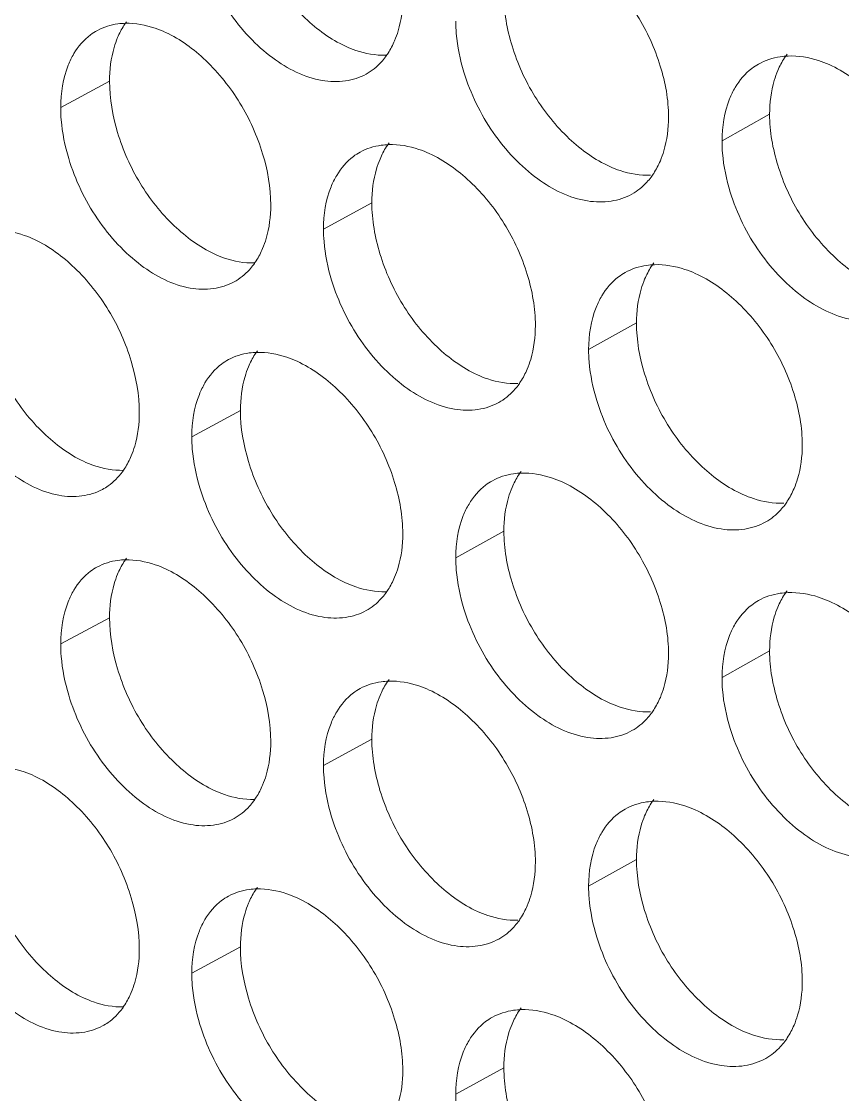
# Model space of a CAD drawing. Header units: millimetres. Extents: x 1177 to 4147, y 93 to 2194.
# Drawn here: x 2595.5 to 2607.55, y 729.55 to 745.3 of the extents above; entities that cross this region are included whole.
import ezdxf

# ---------------------------------------------------------------- set-up
doc = ezdxf.new("R2010")
doc.units = ezdxf.units.MM
doc.header["$LTSCALE"] = 0.1
doc.layers.get('0').update_dxf_attribs({"lineweight": 13})
doc.layers.add('标注', color=251, linetype='Continuous', lineweight=9)

# ---------------------------------------------------------------- blocks, each defined once
blk = doc.blocks.new('02')
for points, knots in [([(4627.348, 522.744), (4597.363, 531.299), (4553.55, 545.69), (4497.641, 568.487), (4458.71, 586.649), (4422.281, 606.068), (4388.51, 626.659), (4357.551, 648.334), (4338.416, 663.815), (4329.392, 671.722)], [0, 0, 0, 0, 0.278685, 0.411475, 0.539478, 0.662459, 0.780251, 0.892768, 1, 1, 1, 1]), ([(4626.906, 521.428), (4597.052, 529.945), (4553.424, 544.261), (4497.732, 566.923), (4458.929, 584.973), (4422.597, 604.269), (4388.892, 624.729), (4357.964, 646.263), (4338.829, 661.641), (4329.798, 669.496)], [0, 0, 0, 0, 0.278468, 0.411196, 0.539177, 0.662176, 0.780023, 0.892638, 1, 1, 1, 1]), ([(4628.518, 518.372), (4598.337, 526.935), (4554.235, 541.353), (4497.955, 564.22), (4458.766, 582.448), (4422.099, 601.945), (4388.114, 622.628), (4356.965, 644.402), (4337.717, 659.96), (4328.641, 667.907)], [0, 0, 0, 0, 0.278732, 0.411552, 0.539576, 0.662563, 0.780343, 0.892822, 1, 1, 1, 1]), ([(4328.202, 667.332), (4337.3, 659.316), (4356.601, 643.626), (4387.852, 621.677), (4421.956, 600.844), (4458.755, 581.215), (4498.091, 562.874), (4554.59, 539.876), (4598.873, 525.389), (4629.18, 516.79)], [0, 0, 0, 0, 0.107262, 0.219794, 0.337581, 0.460553, 0.588547, 0.721328, 1, 1, 1, 1])]:
    blk.add_open_spline(points, degree=3, knots=knots)
at = {"layer": '标注'}
for p, q in [((4478.835, 654.724), (4477.811, 654.176)), ((4478.835, 654.724), (4477.811, 654.176)), ((4492.675, 654.032), (4491.677, 653.472)), ((4484.335, 652.178), (4483.321, 651.625)), ((4484.335, 652.178), (4483.321, 651.625)), ((4489.883, 649.657), (4488.88, 649.1)), ((4489.883, 649.657), (4488.88, 649.1)), ((4481.579, 647.822), (4480.56, 647.272)), ((4487.103, 645.289), (4486.094, 644.734)), ((4478.835, 643.474), (4477.811, 642.926)), ((4492.675, 642.782), (4491.677, 642.222)), ((4484.335, 640.928), (4483.321, 640.375)), ((4489.883, 638.407), (4488.88, 637.85)), ((4481.579, 636.572), (4480.56, 636.022)), ((4487.103, 634.039), (4486.094, 633.484))]:
    blk.add_line(p, q, dxfattribs=at)
for points, knots in [([(4481.579, 659.072), (4481.579, 658.71), (4481.713, 657.96), (4482.178, 656.918), (4482.877, 656.04), (4483.471, 655.601), (4483.783, 655.458)], [0, 0, 0, 0, 0.245602, 0.508914, 0.767364, 1, 1, 1, 1]), ([(4490.556, 653.973), (4490.556, 654.334), (4490.42, 655.085), (4489.946, 656.124), (4489.237, 656.998), (4488.636, 657.433), (4488.322, 657.574)], [0, 0, 0, 0, 0.244947, 0.507787, 0.766448, 1, 1, 1, 1]), ([(4480.73, 657.45), (4480.865, 657.003), (4481.171, 656.361), (4481.748, 655.646), (4482.361, 655.089), (4483.069, 654.727), (4483.772, 654.704), (4484.081, 654.801), (4484.214, 654.874)], [0, 0, 0, 0, 0.290009, 0.433078, 0.568897, 0.804139, 0.905475, 1, 1, 1, 1]), ([(4484.813, 655.574), (4484.841, 655.641), (4484.945, 655.936), (4484.984, 656.251), (4484.984, 656.49)], [0, 0, 0, 0, 0.234415, 1, 1, 1, 1]), ([(4487.103, 656.539), (4487.103, 656.177), (4487.238, 655.427), (4487.708, 654.387), (4488.413, 653.512), (4489.012, 653.077), (4489.326, 652.935)], [0, 0, 0, 0, 0.245252, 0.508241, 0.76674, 1, 1, 1, 1]), ([(4479.168, 655.94), (4479.115, 655.939), (4478.913, 655.924), (4478.713, 655.863), (4478.581, 655.791)], [0, 0, 0, 0, 0.258529, 1, 1, 1, 1]), ([(4479.168, 655.94), (4479.115, 655.939), (4478.913, 655.924), (4478.713, 655.863), (4478.581, 655.791)], [0, 0, 0, 0, 0.258529, 1, 1, 1, 1]), ([(4479.188, 655.971), (4479.17, 655.946), (4479.099, 655.841), (4479.041, 655.727), (4479.004, 655.639)], [0, 0, 0, 0, 0.243071, 1, 1, 1, 1]), ([(4479.188, 655.971), (4479.17, 655.946), (4479.099, 655.841), (4479.041, 655.727), (4479.004, 655.639)], [0, 0, 0, 0, 0.243071, 1, 1, 1, 1]), ([(4480.009, 655.75), (4479.939, 655.783), (4479.671, 655.891), (4479.379, 655.945), (4479.168, 655.94)], [0, 0, 0, 0, 0.267982, 1, 1, 1, 1]), ([(4480.009, 655.75), (4479.939, 655.783), (4479.671, 655.891), (4479.379, 655.945), (4479.168, 655.94)], [0, 0, 0, 0, 0.267982, 1, 1, 1, 1]), ([(4486.094, 655.984), (4486.094, 655.898), (4486.111, 655.535), (4486.185, 655.176), (4486.266, 654.913)], [0, 0, 0, 0, 0.238905, 1, 1, 1, 1]), ([(4478.581, 655.791), (4478.53, 655.765), (4478.333, 655.639), (4478.176, 655.455), (4478.087, 655.303)], [0, 0, 0, 0, 0.243762, 1, 1, 1, 1]), ([(4478.581, 655.791), (4478.53, 655.765), (4478.333, 655.639), (4478.176, 655.455), (4478.087, 655.303)], [0, 0, 0, 0, 0.243762, 1, 1, 1, 1]), ([(4482.215, 652.133), (4482.215, 652.495), (4482.081, 653.245), (4481.613, 654.287), (4480.914, 655.166), (4480.32, 655.606), (4480.009, 655.75)], [0, 0, 0, 0, 0.245474, 0.508798, 0.767386, 1, 1, 1, 1]), ([(4482.215, 652.133), (4482.215, 652.495), (4482.081, 653.245), (4481.613, 654.287), (4480.914, 655.166), (4480.32, 655.606), (4480.009, 655.75)], [0, 0, 0, 0, 0.245474, 0.508798, 0.767386, 1, 1, 1, 1]), ([(4479.004, 655.639), (4478.976, 655.572), (4478.873, 655.277), (4478.835, 654.962), (4478.835, 654.724)], [0, 0, 0, 0, 0.234028, 1, 1, 1, 1]), ([(4479.004, 655.639), (4478.976, 655.572), (4478.873, 655.277), (4478.835, 654.962), (4478.835, 654.724)], [0, 0, 0, 0, 0.234028, 1, 1, 1, 1]), ([(4483.783, 655.458), (4483.853, 655.426), (4484.122, 655.318), (4484.415, 655.265), (4484.627, 655.271)], [0, 0, 0, 0, 0.267537, 1, 1, 1, 1]), ([(4484.623, 655.237), (4484.641, 655.262), (4484.715, 655.368), (4484.775, 655.484), (4484.813, 655.574)], [0, 0, 0, 0, 0.24323, 1, 1, 1, 1]), ([(4478.087, 655.303), (4478.041, 655.226), (4477.87, 654.874), (4477.811, 654.476), (4477.811, 654.176)], [0, 0, 0, 0, 0.229851, 1, 1, 1, 1]), ([(4478.087, 655.303), (4478.041, 655.226), (4477.87, 654.874), (4477.811, 654.476), (4477.811, 654.176)], [0, 0, 0, 0, 0.229851, 1, 1, 1, 1]), ([(4484.214, 654.874), (4484.334, 654.939), (4484.479, 655.057), (4484.595, 655.199), (4484.623, 655.237)], [0, 0, 0, 0, 0.742834, 1, 1, 1, 1]), ([(4493.063, 655.253), (4493.007, 655.251), (4492.793, 655.232), (4492.581, 655.164), (4492.442, 655.086)], [0, 0, 0, 0, 0.25862, 1, 1, 1, 1]), ([(4493.043, 655.293), (4493.024, 655.267), (4492.948, 655.159), (4492.887, 655.041), (4492.848, 654.95)], [0, 0, 0, 0, 0.24344, 1, 1, 1, 1]), ([(4493.923, 655.073), (4493.851, 655.105), (4493.577, 655.211), (4493.279, 655.261), (4493.063, 655.253)], [0, 0, 0, 0, 0.267086, 1, 1, 1, 1]), ([(4492.442, 655.086), (4492.393, 655.058), (4492.199, 654.93), (4492.044, 654.747), (4491.954, 654.596)], [0, 0, 0, 0, 0.244434, 1, 1, 1, 1]), ([(4496.176, 651.482), (4496.176, 651.843), (4496.039, 652.593), (4495.56, 653.631), (4494.844, 654.502), (4494.239, 654.933), (4493.923, 655.073)], [0, 0, 0, 0, 0.244599, 0.507118, 0.765827, 1, 1, 1, 1]), ([(4486.266, 654.913), (4486.403, 654.465), (4486.713, 653.823), (4487.297, 653.109), (4487.918, 652.555), (4488.634, 652.198), (4489.344, 652.182), (4489.655, 652.283), (4489.789, 652.358)], [0, 0, 0, 0, 0.289156, 0.431962, 0.567662, 0.803187, 0.90495, 1, 1, 1, 1]), ([(4492.848, 654.95), (4492.819, 654.882), (4492.714, 654.587), (4492.675, 654.271), (4492.675, 654.032)], [0, 0, 0, 0, 0.234773, 1, 1, 1, 1]), ([(4478.835, 654.724), (4478.835, 654.361), (4478.968, 653.611), (4479.431, 652.568), (4480.127, 651.689), (4480.719, 651.248), (4481.029, 651.104)], [0, 0, 0, 0, 0.245779, 0.509251, 0.767678, 1, 1, 1, 1]), ([(4478.835, 654.724), (4478.835, 654.361), (4478.968, 653.611), (4479.431, 652.568), (4480.127, 651.689), (4480.719, 651.248), (4481.029, 651.104)], [0, 0, 0, 0, 0.245779, 0.509251, 0.767678, 1, 1, 1, 1]), ([(4491.954, 654.596), (4491.908, 654.519), (4491.738, 654.169), (4491.677, 653.771), (4491.677, 653.472)], [0, 0, 0, 0, 0.231067, 1, 1, 1, 1]), ([(4477.811, 654.176), (4477.811, 654.089), (4477.827, 653.726), (4477.9, 653.367), (4477.98, 653.103)], [0, 0, 0, 0, 0.2388, 1, 1, 1, 1]), ([(4477.811, 654.176), (4477.811, 654.089), (4477.827, 653.726), (4477.9, 653.367), (4477.98, 653.103)], [0, 0, 0, 0, 0.2388, 1, 1, 1, 1]), ([(4490.384, 653.056), (4490.412, 653.124), (4490.517, 653.418), (4490.556, 653.734), (4490.556, 653.973)], [0, 0, 0, 0, 0.234713, 1, 1, 1, 1]), ([(4492.675, 654.032), (4492.675, 653.671), (4492.811, 652.921), (4493.285, 651.882), (4493.997, 651.01), (4494.601, 650.578), (4494.917, 650.439)], [0, 0, 0, 0, 0.244904, 0.507573, 0.76612, 1, 1, 1, 1]), ([(4484.695, 653.43), (4484.676, 653.405), (4484.603, 653.299), (4484.544, 653.183), (4484.506, 653.094)], [0, 0, 0, 0, 0.243214, 1, 1, 1, 1]), ([(4484.695, 653.43), (4484.676, 653.405), (4484.603, 653.299), (4484.544, 653.183), (4484.506, 653.094)], [0, 0, 0, 0, 0.243214, 1, 1, 1, 1]), ([(4485.539, 653.21), (4485.468, 653.242), (4485.198, 653.35), (4484.903, 653.402), (4484.69, 653.396)], [0, 0, 0, 0, 0.267618, 1, 1, 1, 1]), ([(4485.539, 653.21), (4485.468, 653.242), (4485.198, 653.35), (4484.903, 653.402), (4484.69, 653.396)], [0, 0, 0, 0, 0.267618, 1, 1, 1, 1]), ([(4491.677, 653.472), (4491.677, 653.386), (4491.693, 653.024), (4491.768, 652.665), (4491.85, 652.402)], [0, 0, 0, 0, 0.238976, 1, 1, 1, 1]), ([(4484.09, 653.24), (4484.04, 653.213), (4483.844, 653.086), (4483.688, 652.902), (4483.598, 652.751)], [0, 0, 0, 0, 0.24404, 1, 1, 1, 1]), ([(4484.09, 653.24), (4484.04, 653.213), (4483.844, 653.086), (4483.688, 652.902), (4483.598, 652.751)], [0, 0, 0, 0, 0.24404, 1, 1, 1, 1]), ([(4484.69, 653.396), (4484.637, 653.394), (4484.429, 653.378), (4484.225, 653.314), (4484.09, 653.24)], [0, 0, 0, 0, 0.258563, 1, 1, 1, 1]), ([(4484.69, 653.396), (4484.637, 653.394), (4484.429, 653.378), (4484.225, 653.314), (4484.09, 653.24)], [0, 0, 0, 0, 0.258563, 1, 1, 1, 1]), ([(4487.764, 649.603), (4487.764, 649.965), (4487.629, 650.715), (4487.157, 651.755), (4486.451, 652.63), (4485.852, 653.067), (4485.539, 653.21)], [0, 0, 0, 0, 0.245121, 0.508123, 0.76676, 1, 1, 1, 1]), ([(4487.764, 649.603), (4487.764, 649.965), (4487.629, 650.715), (4487.157, 651.755), (4486.451, 652.63), (4485.852, 653.067), (4485.539, 653.21)], [0, 0, 0, 0, 0.245121, 0.508123, 0.76676, 1, 1, 1, 1]), ([(4477.98, 653.103), (4478.114, 652.656), (4478.418, 652.015), (4478.992, 651.299), (4479.601, 650.741), (4480.304, 650.376), (4481.005, 650.349), (4481.312, 650.445), (4481.445, 650.517)], [0, 0, 0, 0, 0.290439, 0.433641, 0.56952, 0.80462, 0.905741, 1, 1, 1, 1]), ([(4477.98, 653.103), (4478.114, 652.656), (4478.418, 652.015), (4478.992, 651.299), (4479.601, 650.741), (4480.304, 650.376), (4481.005, 650.349), (4481.312, 650.445), (4481.445, 650.517)], [0, 0, 0, 0, 0.290439, 0.433641, 0.56952, 0.80462, 0.905741, 1, 1, 1, 1]), ([(4484.506, 653.094), (4484.477, 653.026), (4484.373, 652.732), (4484.335, 652.416), (4484.335, 652.178)], [0, 0, 0, 0, 0.234326, 1, 1, 1, 1]), ([(4484.506, 653.094), (4484.477, 653.026), (4484.373, 652.732), (4484.335, 652.416), (4484.335, 652.178)], [0, 0, 0, 0, 0.234326, 1, 1, 1, 1]), ([(4490.19, 652.714), (4490.209, 652.74), (4490.284, 652.848), (4490.345, 652.965), (4490.384, 653.056)], [0, 0, 0, 0, 0.24338, 1, 1, 1, 1]), ([(4483.598, 652.751), (4483.552, 652.674), (4483.382, 652.323), (4483.321, 651.924), (4483.321, 651.625)], [0, 0, 0, 0, 0.23034, 1, 1, 1, 1]), ([(4483.598, 652.751), (4483.552, 652.674), (4483.382, 652.323), (4483.321, 651.924), (4483.321, 651.625)], [0, 0, 0, 0, 0.23034, 1, 1, 1, 1]), ([(4489.326, 652.935), (4489.397, 652.903), (4489.668, 652.797), (4489.964, 652.745), (4490.177, 652.753)], [0, 0, 0, 0, 0.267181, 1, 1, 1, 1]), ([(4489.789, 652.358), (4489.905, 652.423), (4490.048, 652.539), (4490.162, 652.677), (4490.19, 652.714)], [0, 0, 0, 0, 0.743342, 1, 1, 1, 1]), ([(4491.85, 652.402), (4491.988, 651.954), (4492.302, 651.311), (4492.894, 650.599), (4493.522, 650.047), (4494.247, 649.696), (4494.963, 649.687), (4495.276, 649.792), (4495.411, 649.869)], [0, 0, 0, 0, 0.288311, 0.430859, 0.566442, 0.80225, 0.904434, 1, 1, 1, 1]), ([(4482.045, 651.218), (4482.073, 651.285), (4482.177, 651.579), (4482.215, 651.894), (4482.215, 652.133)], [0, 0, 0, 0, 0.234266, 1, 1, 1, 1]), ([(4482.045, 651.218), (4482.073, 651.285), (4482.177, 651.579), (4482.215, 651.894), (4482.215, 652.133)], [0, 0, 0, 0, 0.234266, 1, 1, 1, 1]), ([(4484.335, 652.178), (4484.335, 651.816), (4484.469, 651.065), (4484.937, 650.024), (4485.639, 649.148), (4486.236, 648.711), (4486.549, 648.568)], [0, 0, 0, 0, 0.245427, 0.508577, 0.767052, 1, 1, 1, 1]), ([(4484.335, 652.178), (4484.335, 651.816), (4484.469, 651.065), (4484.937, 650.024), (4485.639, 649.148), (4486.236, 648.711), (4486.549, 648.568)], [0, 0, 0, 0, 0.245427, 0.508577, 0.767052, 1, 1, 1, 1]), ([(4477.262, 651.405), (4477.192, 651.438), (4476.926, 651.547), (4476.635, 651.602), (4476.424, 651.597)], [0, 0, 0, 0, 0.268167, 1, 1, 1, 1]), ([(4483.321, 651.625), (4483.321, 651.538), (4483.337, 651.176), (4483.412, 650.817), (4483.492, 650.553)], [0, 0, 0, 0, 0.23887, 1, 1, 1, 1]), ([(4483.321, 651.625), (4483.321, 651.538), (4483.337, 651.176), (4483.412, 650.817), (4483.492, 650.553)], [0, 0, 0, 0, 0.23887, 1, 1, 1, 1]), ([(4479.459, 647.783), (4479.459, 648.145), (4479.325, 648.895), (4478.86, 649.938), (4478.163, 650.818), (4477.572, 651.26), (4477.262, 651.405)], [0, 0, 0, 0, 0.245651, 0.509137, 0.767701, 1, 1, 1, 1]), ([(4481.857, 650.883), (4481.876, 650.908), (4481.948, 651.014), (4482.007, 651.128), (4482.045, 651.218)], [0, 0, 0, 0, 0.243157, 1, 1, 1, 1]), ([(4481.857, 650.883), (4481.876, 650.908), (4481.948, 651.014), (4482.007, 651.128), (4482.045, 651.218)], [0, 0, 0, 0, 0.243157, 1, 1, 1, 1]), ([(4481.029, 651.104), (4481.099, 651.071), (4481.366, 650.963), (4481.658, 650.91), (4481.869, 650.915)], [0, 0, 0, 0, 0.267719, 1, 1, 1, 1]), ([(4481.029, 651.104), (4481.099, 651.071), (4481.366, 650.963), (4481.658, 650.91), (4481.869, 650.915)], [0, 0, 0, 0, 0.267719, 1, 1, 1, 1]), ([(4481.445, 650.517), (4481.566, 650.582), (4481.713, 650.701), (4481.829, 650.844), (4481.857, 650.883)], [0, 0, 0, 0, 0.74257, 1, 1, 1, 1]), ([(4481.445, 650.517), (4481.566, 650.582), (4481.713, 650.701), (4481.829, 650.844), (4481.857, 650.883)], [0, 0, 0, 0, 0.74257, 1, 1, 1, 1]), ([(4489.646, 650.714), (4489.597, 650.686), (4489.402, 650.559), (4489.247, 650.376), (4489.157, 650.225)], [0, 0, 0, 0, 0.244306, 1, 1, 1, 1]), ([(4489.646, 650.714), (4489.597, 650.686), (4489.402, 650.559), (4489.247, 650.376), (4489.157, 650.225)], [0, 0, 0, 0, 0.244306, 1, 1, 1, 1]), ([(4490.26, 650.878), (4490.205, 650.876), (4489.993, 650.858), (4489.784, 650.791), (4489.646, 650.714)], [0, 0, 0, 0, 0.258601, 1, 1, 1, 1]), ([(4490.26, 650.878), (4490.205, 650.876), (4489.993, 650.858), (4489.784, 650.791), (4489.646, 650.714)], [0, 0, 0, 0, 0.258601, 1, 1, 1, 1]), ([(4490.248, 650.915), (4490.229, 650.89), (4490.155, 650.782), (4490.094, 650.666), (4490.055, 650.574)], [0, 0, 0, 0, 0.243364, 1, 1, 1, 1]), ([(4490.248, 650.915), (4490.229, 650.89), (4490.155, 650.782), (4490.094, 650.666), (4490.055, 650.574)], [0, 0, 0, 0, 0.243364, 1, 1, 1, 1]), ([(4491.116, 650.695), (4491.045, 650.727), (4490.772, 650.834), (4490.475, 650.885), (4490.26, 650.878)], [0, 0, 0, 0, 0.267261, 1, 1, 1, 1]), ([(4491.116, 650.695), (4491.045, 650.727), (4490.772, 650.834), (4490.475, 650.885), (4490.26, 650.878)], [0, 0, 0, 0, 0.267261, 1, 1, 1, 1]), ([(4483.492, 650.553), (4483.628, 650.106), (4483.936, 649.464), (4484.517, 648.749), (4485.134, 648.194), (4485.845, 647.834), (4486.552, 647.815), (4486.862, 647.914), (4486.996, 647.988)], [0, 0, 0, 0, 0.289581, 0.432519, 0.568278, 0.803661, 0.905212, 1, 1, 1, 1]), ([(4483.492, 650.553), (4483.628, 650.106), (4483.936, 649.464), (4484.517, 648.749), (4485.134, 648.194), (4485.845, 647.834), (4486.552, 647.815), (4486.862, 647.914), (4486.996, 647.988)], [0, 0, 0, 0, 0.289581, 0.432519, 0.568278, 0.803661, 0.905212, 1, 1, 1, 1]), ([(4490.055, 650.574), (4490.027, 650.507), (4489.922, 650.212), (4489.883, 649.896), (4489.883, 649.657)], [0, 0, 0, 0, 0.234624, 1, 1, 1, 1]), ([(4490.055, 650.574), (4490.027, 650.507), (4489.922, 650.212), (4489.883, 649.896), (4489.883, 649.657)], [0, 0, 0, 0, 0.234624, 1, 1, 1, 1]), ([(4493.36, 647.099), (4493.36, 647.461), (4493.224, 648.211), (4492.747, 649.249), (4492.035, 650.121), (4491.432, 650.555), (4491.116, 650.695)], [0, 0, 0, 0, 0.244772, 0.507452, 0.766137, 1, 1, 1, 1]), ([(4493.36, 647.099), (4493.36, 647.461), (4493.224, 648.211), (4492.747, 649.249), (4492.035, 650.121), (4491.432, 650.555), (4491.116, 650.695)], [0, 0, 0, 0, 0.244772, 0.507452, 0.766137, 1, 1, 1, 1]), ([(4476.103, 650.381), (4476.103, 650.019), (4476.235, 649.268), (4476.696, 648.225), (4477.388, 647.344), (4477.978, 646.901), (4478.287, 646.756)], [0, 0, 0, 0, 0.245956, 0.50959, 0.767992, 1, 1, 1, 1]), ([(4489.157, 650.225), (4489.111, 650.148), (4488.94, 649.797), (4488.88, 649.399), (4488.88, 649.1)], [0, 0, 0, 0, 0.230825, 1, 1, 1, 1]), ([(4489.157, 650.225), (4489.111, 650.148), (4488.94, 649.797), (4488.88, 649.399), (4488.88, 649.1)], [0, 0, 0, 0, 0.230825, 1, 1, 1, 1]), ([(4487.592, 648.687), (4487.621, 648.754), (4487.725, 649.049), (4487.764, 649.364), (4487.764, 649.603)], [0, 0, 0, 0, 0.234564, 1, 1, 1, 1]), ([(4487.592, 648.687), (4487.621, 648.754), (4487.725, 649.049), (4487.764, 649.364), (4487.764, 649.603)], [0, 0, 0, 0, 0.234564, 1, 1, 1, 1]), ([(4489.883, 649.657), (4489.883, 649.296), (4490.018, 648.546), (4490.491, 647.506), (4491.199, 646.633), (4491.801, 646.199), (4492.115, 646.059)], [0, 0, 0, 0, 0.245078, 0.507907, 0.76643, 1, 1, 1, 1]), ([(4489.883, 649.657), (4489.883, 649.296), (4490.018, 648.546), (4490.491, 647.506), (4491.199, 646.633), (4491.801, 646.199), (4492.115, 646.059)], [0, 0, 0, 0, 0.245078, 0.507907, 0.76643, 1, 1, 1, 1]), ([(4481.923, 649.04), (4481.87, 649.038), (4481.665, 649.022), (4481.463, 648.96), (4481.329, 648.887)], [0, 0, 0, 0, 0.258546, 1, 1, 1, 1]), ([(4481.935, 649.072), (4481.917, 649.047), (4481.845, 648.942), (4481.786, 648.827), (4481.749, 648.738)], [0, 0, 0, 0, 0.243142, 1, 1, 1, 1]), ([(4482.768, 648.852), (4482.697, 648.884), (4482.429, 648.992), (4482.135, 649.045), (4481.923, 649.04)], [0, 0, 0, 0, 0.267799, 1, 1, 1, 1]), ([(4488.88, 649.1), (4488.88, 649.013), (4488.896, 648.651), (4488.971, 648.293), (4489.052, 648.029)], [0, 0, 0, 0, 0.23894, 1, 1, 1, 1]), ([(4488.88, 649.1), (4488.88, 649.013), (4488.896, 648.651), (4488.971, 648.293), (4489.052, 648.029)], [0, 0, 0, 0, 0.23894, 1, 1, 1, 1]), ([(4475.242, 648.763), (4475.375, 648.316), (4475.677, 647.675), (4476.248, 646.958), (4476.852, 646.399), (4477.551, 646.032), (4478.249, 646.001), (4478.555, 646.095), (4478.688, 646.166)], [0, 0, 0, 0, 0.290871, 0.434206, 0.570147, 0.805105, 0.906009, 1, 1, 1, 1]), ([(4481.329, 648.887), (4481.279, 648.86), (4481.082, 648.735), (4480.926, 648.551), (4480.836, 648.399)], [0, 0, 0, 0, 0.243902, 1, 1, 1, 1]), ([(4481.749, 648.738), (4481.721, 648.671), (4481.617, 648.376), (4481.579, 648.061), (4481.579, 647.822)], [0, 0, 0, 0, 0.234177, 1, 1, 1, 1]), ([(4484.984, 645.24), (4484.984, 645.601), (4484.849, 646.352), (4484.379, 647.393), (4483.676, 648.27), (4483.08, 648.708), (4482.768, 648.852)], [0, 0, 0, 0, 0.245297, 0.50846, 0.767072, 1, 1, 1, 1]), ([(4487.4, 648.347), (4487.419, 648.373), (4487.493, 648.48), (4487.554, 648.596), (4487.592, 648.687)], [0, 0, 0, 0, 0.243304, 1, 1, 1, 1]), ([(4487.4, 648.347), (4487.419, 648.373), (4487.493, 648.48), (4487.554, 648.596), (4487.592, 648.687)], [0, 0, 0, 0, 0.243304, 1, 1, 1, 1]), ([(4486.549, 648.568), (4486.619, 648.536), (4486.889, 648.429), (4487.183, 648.377), (4487.396, 648.384)], [0, 0, 0, 0, 0.267358, 1, 1, 1, 1]), ([(4486.549, 648.568), (4486.619, 648.536), (4486.889, 648.429), (4487.183, 648.377), (4487.396, 648.384)], [0, 0, 0, 0, 0.267358, 1, 1, 1, 1]), ([(4480.836, 648.399), (4480.791, 648.322), (4480.62, 647.97), (4480.56, 647.572), (4480.56, 647.272)], [0, 0, 0, 0, 0.230096, 1, 1, 1, 1]), ([(4486.996, 647.988), (4487.114, 648.053), (4487.258, 648.17), (4487.372, 648.31), (4487.4, 648.347)], [0, 0, 0, 0, 0.743092, 1, 1, 1, 1]), ([(4486.996, 647.988), (4487.114, 648.053), (4487.258, 648.17), (4487.372, 648.31), (4487.4, 648.347)], [0, 0, 0, 0, 0.743092, 1, 1, 1, 1]), ([(4489.052, 648.029), (4489.189, 647.581), (4489.502, 646.938), (4490.089, 646.226), (4490.714, 645.673), (4491.435, 645.318), (4492.147, 645.306), (4492.459, 645.409), (4492.594, 645.485)], [0, 0, 0, 0, 0.288732, 0.431409, 0.567051, 0.802717, 0.904691, 1, 1, 1, 1]), ([(4489.052, 648.029), (4489.189, 647.581), (4489.502, 646.938), (4490.089, 646.226), (4490.714, 645.673), (4491.435, 645.318), (4492.147, 645.306), (4492.459, 645.409), (4492.594, 645.485)], [0, 0, 0, 0, 0.288732, 0.431409, 0.567051, 0.802717, 0.904691, 1, 1, 1, 1]), ([(4479.289, 646.868), (4479.317, 646.935), (4479.421, 647.229), (4479.459, 647.544), (4479.459, 647.783)], [0, 0, 0, 0, 0.234117, 1, 1, 1, 1]), ([(4481.579, 647.822), (4481.579, 647.46), (4481.713, 646.71), (4482.178, 645.668), (4482.877, 644.79), (4483.471, 644.351), (4483.783, 644.208)], [0, 0, 0, 0, 0.245602, 0.508914, 0.767364, 1, 1, 1, 1]), ([(4480.56, 647.272), (4480.56, 647.185), (4480.576, 646.823), (4480.65, 646.464), (4480.73, 646.2)], [0, 0, 0, 0, 0.238835, 1, 1, 1, 1]), ([(4493.187, 646.182), (4493.216, 646.25), (4493.321, 646.544), (4493.36, 646.86), (4493.36, 647.099)], [0, 0, 0, 0, 0.234862, 1, 1, 1, 1]), ([(4493.187, 646.182), (4493.216, 646.25), (4493.321, 646.544), (4493.36, 646.86), (4493.36, 647.099)], [0, 0, 0, 0, 0.234862, 1, 1, 1, 1]), ([(4478.287, 646.756), (4478.357, 646.724), (4478.623, 646.615), (4478.913, 646.561), (4479.124, 646.566)], [0, 0, 0, 0, 0.267902, 1, 1, 1, 1]), ([(4479.104, 646.535), (4479.122, 646.56), (4479.193, 646.665), (4479.252, 646.779), (4479.289, 646.868)], [0, 0, 0, 0, 0.243086, 1, 1, 1, 1]), ([(4478.688, 646.166), (4478.728, 646.188), (4478.887, 646.285), (4479.021, 646.422), (4479.104, 646.535)], [0, 0, 0, 0, 0.245781, 1, 1, 1, 1]), ([(4487.469, 646.508), (4487.415, 646.507), (4487.205, 646.489), (4486.999, 646.424), (4486.862, 646.349)], [0, 0, 0, 0, 0.258582, 1, 1, 1, 1]), ([(4487.465, 646.545), (4487.447, 646.519), (4487.373, 646.412), (4487.313, 646.296), (4487.275, 646.206)], [0, 0, 0, 0, 0.243288, 1, 1, 1, 1]), ([(4488.322, 646.324), (4488.25, 646.356), (4487.979, 646.463), (4487.683, 646.515), (4487.469, 646.508)], [0, 0, 0, 0, 0.267438, 1, 1, 1, 1]), ([(4486.862, 646.349), (4486.812, 646.321), (4486.617, 646.195), (4486.461, 646.011), (4486.372, 645.86)], [0, 0, 0, 0, 0.244174, 1, 1, 1, 1]), ([(4487.275, 646.206), (4487.246, 646.138), (4487.142, 645.844), (4487.103, 645.528), (4487.103, 645.289)], [0, 0, 0, 0, 0.234476, 1, 1, 1, 1]), ([(4490.556, 642.723), (4490.556, 643.084), (4490.42, 643.835), (4489.946, 644.874), (4489.237, 645.748), (4488.636, 646.183), (4488.322, 646.324)], [0, 0, 0, 0, 0.244947, 0.507787, 0.766448, 1, 1, 1, 1]), ([(4480.73, 646.2), (4480.865, 645.753), (4481.171, 645.111), (4481.748, 644.396), (4482.361, 643.839), (4483.069, 643.477), (4483.772, 643.454), (4484.081, 643.551), (4484.214, 643.624)], [0, 0, 0, 0, 0.290009, 0.433078, 0.568897, 0.804139, 0.905475, 1, 1, 1, 1]), ([(4492.115, 646.059), (4492.187, 646.027), (4492.459, 645.921), (4492.756, 645.87), (4492.97, 645.878)], [0, 0, 0, 0, 0.267006, 1, 1, 1, 1]), ([(4492.115, 646.059), (4492.187, 646.027), (4492.459, 645.921), (4492.756, 645.87), (4492.97, 645.878)], [0, 0, 0, 0, 0.267006, 1, 1, 1, 1]), ([(4492.991, 645.838), (4493.01, 645.864), (4493.086, 645.972), (4493.148, 646.09), (4493.187, 646.182)], [0, 0, 0, 0, 0.243456, 1, 1, 1, 1]), ([(4492.991, 645.838), (4493.01, 645.864), (4493.086, 645.972), (4493.148, 646.09), (4493.187, 646.182)], [0, 0, 0, 0, 0.243456, 1, 1, 1, 1]), ([(4486.372, 645.86), (4486.326, 645.783), (4486.155, 645.431), (4486.094, 645.033), (4486.094, 644.734)], [0, 0, 0, 0, 0.230583, 1, 1, 1, 1]), ([(4492.594, 645.485), (4492.709, 645.55), (4492.85, 645.664), (4492.963, 645.802), (4492.991, 645.838)], [0, 0, 0, 0, 0.743585, 1, 1, 1, 1]), ([(4492.594, 645.485), (4492.709, 645.55), (4492.85, 645.664), (4492.963, 645.802), (4492.991, 645.838)], [0, 0, 0, 0, 0.743585, 1, 1, 1, 1]), ([(4484.813, 644.324), (4484.841, 644.391), (4484.945, 644.686), (4484.984, 645.001), (4484.984, 645.24)], [0, 0, 0, 0, 0.234415, 1, 1, 1, 1]), ([(4487.103, 645.289), (4487.103, 644.927), (4487.238, 644.177), (4487.708, 643.137), (4488.413, 642.262), (4489.012, 641.827), (4489.326, 641.685)], [0, 0, 0, 0, 0.245252, 0.508241, 0.76674, 1, 1, 1, 1]), ([(4479.168, 644.69), (4479.115, 644.689), (4478.913, 644.674), (4478.713, 644.613), (4478.581, 644.541)], [0, 0, 0, 0, 0.258529, 1, 1, 1, 1]), ([(4479.188, 644.721), (4479.17, 644.696), (4479.099, 644.591), (4479.041, 644.477), (4479.004, 644.389)], [0, 0, 0, 0, 0.243071, 1, 1, 1, 1]), ([(4480.009, 644.5), (4479.939, 644.533), (4479.671, 644.641), (4479.379, 644.695), (4479.168, 644.69)], [0, 0, 0, 0, 0.267982, 1, 1, 1, 1]), ([(4486.094, 644.734), (4486.094, 644.648), (4486.111, 644.285), (4486.185, 643.926), (4486.266, 643.663)], [0, 0, 0, 0, 0.238905, 1, 1, 1, 1]), ([(4478.581, 644.541), (4478.53, 644.515), (4478.333, 644.389), (4478.176, 644.205), (4478.087, 644.053)], [0, 0, 0, 0, 0.243762, 1, 1, 1, 1]), ([(4482.215, 640.883), (4482.215, 641.245), (4482.081, 641.995), (4481.613, 643.037), (4480.914, 643.916), (4480.32, 644.356), (4480.009, 644.5)], [0, 0, 0, 0, 0.245474, 0.508798, 0.767386, 1, 1, 1, 1]), ([(4479.004, 644.389), (4478.976, 644.322), (4478.873, 644.027), (4478.835, 643.712), (4478.835, 643.474)], [0, 0, 0, 0, 0.234028, 1, 1, 1, 1]), ([(4483.783, 644.208), (4483.853, 644.176), (4484.122, 644.068), (4484.415, 644.015), (4484.627, 644.021)], [0, 0, 0, 0, 0.267537, 1, 1, 1, 1]), ([(4484.623, 643.987), (4484.641, 644.012), (4484.715, 644.118), (4484.775, 644.234), (4484.813, 644.324)], [0, 0, 0, 0, 0.24323, 1, 1, 1, 1]), ([(4478.087, 644.053), (4478.041, 643.976), (4477.87, 643.624), (4477.811, 643.226), (4477.811, 642.926)], [0, 0, 0, 0, 0.229851, 1, 1, 1, 1]), ([(4484.214, 643.624), (4484.334, 643.689), (4484.479, 643.807), (4484.595, 643.949), (4484.623, 643.987)], [0, 0, 0, 0, 0.742834, 1, 1, 1, 1]), ([(4493.063, 644.003), (4493.007, 644.001), (4492.793, 643.982), (4492.581, 643.914), (4492.442, 643.836)], [0, 0, 0, 0, 0.25862, 1, 1, 1, 1]), ([(4493.043, 644.043), (4493.024, 644.017), (4492.948, 643.909), (4492.887, 643.791), (4492.848, 643.7)], [0, 0, 0, 0, 0.24344, 1, 1, 1, 1]), ([(4493.923, 643.823), (4493.851, 643.855), (4493.577, 643.961), (4493.279, 644.011), (4493.063, 644.003)], [0, 0, 0, 0, 0.267086, 1, 1, 1, 1]), ([(4492.442, 643.836), (4492.393, 643.808), (4492.199, 643.68), (4492.044, 643.497), (4491.954, 643.346)], [0, 0, 0, 0, 0.244434, 1, 1, 1, 1]), ([(4496.176, 640.232), (4496.176, 640.593), (4496.039, 641.343), (4495.56, 642.381), (4494.844, 643.252), (4494.239, 643.683), (4493.923, 643.823)], [0, 0, 0, 0, 0.244599, 0.507118, 0.765827, 1, 1, 1, 1]), ([(4486.266, 643.663), (4486.403, 643.215), (4486.713, 642.573), (4487.297, 641.859), (4487.918, 641.305), (4488.634, 640.948), (4489.344, 640.932), (4489.655, 641.033), (4489.789, 641.108)], [0, 0, 0, 0, 0.289156, 0.431962, 0.567662, 0.803187, 0.90495, 1, 1, 1, 1]), ([(4492.848, 643.7), (4492.819, 643.632), (4492.714, 643.337), (4492.675, 643.021), (4492.675, 642.782)], [0, 0, 0, 0, 0.234773, 1, 1, 1, 1]), ([(4478.835, 643.474), (4478.835, 643.111), (4478.968, 642.361), (4479.431, 641.318), (4480.127, 640.439), (4480.719, 639.998), (4481.029, 639.854)], [0, 0, 0, 0, 0.245779, 0.509251, 0.767678, 1, 1, 1, 1]), ([(4491.954, 643.346), (4491.908, 643.269), (4491.738, 642.919), (4491.677, 642.521), (4491.677, 642.222)], [0, 0, 0, 0, 0.231067, 1, 1, 1, 1]), ([(4477.811, 642.926), (4477.811, 642.839), (4477.827, 642.476), (4477.9, 642.117), (4477.98, 641.853)], [0, 0, 0, 0, 0.2388, 1, 1, 1, 1]), ([(4490.384, 641.806), (4490.412, 641.874), (4490.517, 642.168), (4490.556, 642.484), (4490.556, 642.723)], [0, 0, 0, 0, 0.234713, 1, 1, 1, 1]), ([(4492.675, 642.782), (4492.675, 642.421), (4492.811, 641.671), (4493.285, 640.632), (4493.997, 639.76), (4494.601, 639.328), (4494.917, 639.189)], [0, 0, 0, 0, 0.244904, 0.507573, 0.76612, 1, 1, 1, 1]), ([(4484.695, 642.18), (4484.676, 642.155), (4484.603, 642.049), (4484.544, 641.933), (4484.506, 641.844)], [0, 0, 0, 0, 0.243214, 1, 1, 1, 1]), ([(4485.539, 641.96), (4485.468, 641.992), (4485.198, 642.1), (4484.903, 642.152), (4484.69, 642.146)], [0, 0, 0, 0, 0.267618, 1, 1, 1, 1]), ([(4491.677, 642.222), (4491.677, 642.136), (4491.693, 641.774), (4491.768, 641.415), (4491.85, 641.152)], [0, 0, 0, 0, 0.238976, 1, 1, 1, 1]), ([(4484.09, 641.99), (4484.04, 641.963), (4483.844, 641.836), (4483.688, 641.652), (4483.598, 641.501)], [0, 0, 0, 0, 0.24404, 1, 1, 1, 1]), ([(4484.69, 642.146), (4484.637, 642.144), (4484.429, 642.128), (4484.225, 642.064), (4484.09, 641.99)], [0, 0, 0, 0, 0.258563, 1, 1, 1, 1]), ([(4487.764, 638.353), (4487.764, 638.715), (4487.629, 639.465), (4487.157, 640.505), (4486.451, 641.38), (4485.852, 641.817), (4485.539, 641.96)], [0, 0, 0, 0, 0.245121, 0.508123, 0.76676, 1, 1, 1, 1]), ([(4477.98, 641.853), (4478.114, 641.406), (4478.418, 640.765), (4478.992, 640.049), (4479.601, 639.491), (4480.304, 639.126), (4481.005, 639.099), (4481.312, 639.195), (4481.445, 639.267)], [0, 0, 0, 0, 0.290439, 0.433641, 0.56952, 0.80462, 0.905741, 1, 1, 1, 1]), ([(4484.506, 641.844), (4484.477, 641.776), (4484.373, 641.482), (4484.335, 641.166), (4484.335, 640.928)], [0, 0, 0, 0, 0.234326, 1, 1, 1, 1]), ([(4490.19, 641.464), (4490.209, 641.49), (4490.284, 641.598), (4490.345, 641.715), (4490.384, 641.806)], [0, 0, 0, 0, 0.24338, 1, 1, 1, 1]), ([(4483.598, 641.501), (4483.552, 641.424), (4483.382, 641.073), (4483.321, 640.674), (4483.321, 640.375)], [0, 0, 0, 0, 0.23034, 1, 1, 1, 1]), ([(4489.326, 641.685), (4489.397, 641.653), (4489.668, 641.547), (4489.964, 641.495), (4490.177, 641.503)], [0, 0, 0, 0, 0.267181, 1, 1, 1, 1]), ([(4489.789, 641.108), (4489.905, 641.173), (4490.048, 641.289), (4490.162, 641.427), (4490.19, 641.464)], [0, 0, 0, 0, 0.743342, 1, 1, 1, 1]), ([(4491.85, 641.152), (4491.988, 640.704), (4492.302, 640.061), (4492.894, 639.349), (4493.522, 638.797), (4494.247, 638.446), (4494.963, 638.437), (4495.276, 638.542), (4495.411, 638.619)], [0, 0, 0, 0, 0.288311, 0.430859, 0.566442, 0.80225, 0.904434, 1, 1, 1, 1]), ([(4482.045, 639.968), (4482.073, 640.035), (4482.177, 640.329), (4482.215, 640.644), (4482.215, 640.883)], [0, 0, 0, 0, 0.234266, 1, 1, 1, 1]), ([(4484.335, 640.928), (4484.335, 640.566), (4484.469, 639.815), (4484.937, 638.774), (4485.639, 637.898), (4486.236, 637.461), (4486.549, 637.318)], [0, 0, 0, 0, 0.245427, 0.508577, 0.767052, 1, 1, 1, 1]), ([(4477.262, 640.155), (4477.192, 640.188), (4476.926, 640.297), (4476.635, 640.352), (4476.424, 640.347)], [0, 0, 0, 0, 0.268167, 1, 1, 1, 1]), ([(4483.321, 640.375), (4483.321, 640.288), (4483.337, 639.926), (4483.412, 639.567), (4483.492, 639.303)], [0, 0, 0, 0, 0.23887, 1, 1, 1, 1]), ([(4479.459, 636.533), (4479.459, 636.895), (4479.325, 637.645), (4478.86, 638.688), (4478.163, 639.568), (4477.572, 640.01), (4477.262, 640.155)], [0, 0, 0, 0, 0.245651, 0.509137, 0.767701, 1, 1, 1, 1]), ([(4481.857, 639.633), (4481.876, 639.658), (4481.948, 639.764), (4482.007, 639.878), (4482.045, 639.968)], [0, 0, 0, 0, 0.243157, 1, 1, 1, 1]), ([(4481.029, 639.854), (4481.099, 639.821), (4481.366, 639.713), (4481.658, 639.66), (4481.869, 639.665)], [0, 0, 0, 0, 0.267719, 1, 1, 1, 1]), ([(4481.445, 639.267), (4481.566, 639.332), (4481.713, 639.451), (4481.829, 639.594), (4481.857, 639.633)], [0, 0, 0, 0, 0.74257, 1, 1, 1, 1]), ([(4489.646, 639.464), (4489.597, 639.436), (4489.402, 639.309), (4489.247, 639.126), (4489.157, 638.975)], [0, 0, 0, 0, 0.244306, 1, 1, 1, 1]), ([(4490.26, 639.628), (4490.205, 639.626), (4489.993, 639.608), (4489.784, 639.541), (4489.646, 639.464)], [0, 0, 0, 0, 0.258601, 1, 1, 1, 1]), ([(4490.248, 639.665), (4490.229, 639.64), (4490.155, 639.532), (4490.094, 639.416), (4490.055, 639.324)], [0, 0, 0, 0, 0.243364, 1, 1, 1, 1]), ([(4491.116, 639.445), (4491.045, 639.477), (4490.772, 639.584), (4490.475, 639.635), (4490.26, 639.628)], [0, 0, 0, 0, 0.267261, 1, 1, 1, 1]), ([(4483.492, 639.303), (4483.628, 638.856), (4483.936, 638.214), (4484.517, 637.499), (4485.134, 636.944), (4485.845, 636.584), (4486.552, 636.565), (4486.862, 636.664), (4486.996, 636.738)], [0, 0, 0, 0, 0.289581, 0.432519, 0.568278, 0.803661, 0.905212, 1, 1, 1, 1]), ([(4490.055, 639.324), (4490.027, 639.257), (4489.922, 638.962), (4489.883, 638.646), (4489.883, 638.407)], [0, 0, 0, 0, 0.234624, 1, 1, 1, 1]), ([(4493.36, 635.849), (4493.36, 636.211), (4493.224, 636.961), (4492.747, 637.999), (4492.035, 638.871), (4491.432, 639.305), (4491.116, 639.445)], [0, 0, 0, 0, 0.244772, 0.507452, 0.766137, 1, 1, 1, 1]), ([(4476.103, 639.131), (4476.103, 638.769), (4476.235, 638.018), (4476.696, 636.975), (4477.388, 636.094), (4477.978, 635.651), (4478.287, 635.506)], [0, 0, 0, 0, 0.245956, 0.50959, 0.767992, 1, 1, 1, 1]), ([(4489.157, 638.975), (4489.111, 638.898), (4488.94, 638.547), (4488.88, 638.149), (4488.88, 637.85)], [0, 0, 0, 0, 0.230825, 1, 1, 1, 1]), ([(4487.592, 637.437), (4487.621, 637.504), (4487.725, 637.799), (4487.764, 638.114), (4487.764, 638.353)], [0, 0, 0, 0, 0.234564, 1, 1, 1, 1]), ([(4489.883, 638.407), (4489.883, 638.046), (4490.018, 637.296), (4490.491, 636.256), (4491.199, 635.383), (4491.801, 634.949), (4492.115, 634.809)], [0, 0, 0, 0, 0.245078, 0.507907, 0.76643, 1, 1, 1, 1]), ([(4481.923, 637.79), (4481.87, 637.788), (4481.665, 637.772), (4481.463, 637.71), (4481.329, 637.637)], [0, 0, 0, 0, 0.258546, 1, 1, 1, 1]), ([(4481.935, 637.822), (4481.917, 637.797), (4481.845, 637.692), (4481.786, 637.577), (4481.749, 637.488)], [0, 0, 0, 0, 0.243142, 1, 1, 1, 1]), ([(4482.768, 637.602), (4482.697, 637.634), (4482.429, 637.742), (4482.135, 637.795), (4481.923, 637.79)], [0, 0, 0, 0, 0.267799, 1, 1, 1, 1]), ([(4488.88, 637.85), (4488.88, 637.763), (4488.896, 637.401), (4488.971, 637.043), (4489.052, 636.779)], [0, 0, 0, 0, 0.23894, 1, 1, 1, 1]), ([(4475.242, 637.513), (4475.375, 637.066), (4475.677, 636.425), (4476.248, 635.708), (4476.852, 635.149), (4477.551, 634.782), (4478.249, 634.751), (4478.555, 634.845), (4478.688, 634.916)], [0, 0, 0, 0, 0.290871, 0.434206, 0.570147, 0.805105, 0.906009, 1, 1, 1, 1]), ([(4481.329, 637.637), (4481.279, 637.61), (4481.082, 637.485), (4480.926, 637.301), (4480.836, 637.149)], [0, 0, 0, 0, 0.243902, 1, 1, 1, 1]), ([(4481.749, 637.488), (4481.721, 637.421), (4481.617, 637.126), (4481.579, 636.811), (4481.579, 636.572)], [0, 0, 0, 0, 0.234177, 1, 1, 1, 1]), ([(4484.984, 633.99), (4484.984, 634.351), (4484.849, 635.102), (4484.379, 636.143), (4483.676, 637.02), (4483.08, 637.458), (4482.768, 637.602)], [0, 0, 0, 0, 0.245297, 0.50846, 0.767072, 1, 1, 1, 1]), ([(4487.4, 637.097), (4487.419, 637.123), (4487.493, 637.23), (4487.554, 637.346), (4487.592, 637.437)], [0, 0, 0, 0, 0.243304, 1, 1, 1, 1]), ([(4486.549, 637.318), (4486.619, 637.286), (4486.889, 637.179), (4487.183, 637.127), (4487.396, 637.134)], [0, 0, 0, 0, 0.267358, 1, 1, 1, 1]), ([(4480.836, 637.149), (4480.791, 637.072), (4480.62, 636.72), (4480.56, 636.322), (4480.56, 636.022)], [0, 0, 0, 0, 0.230096, 1, 1, 1, 1]), ([(4486.996, 636.738), (4487.114, 636.803), (4487.258, 636.92), (4487.372, 637.06), (4487.4, 637.097)], [0, 0, 0, 0, 0.743092, 1, 1, 1, 1]), ([(4489.052, 636.779), (4489.189, 636.331), (4489.502, 635.688), (4490.089, 634.976), (4490.714, 634.423), (4491.435, 634.068), (4492.147, 634.056), (4492.459, 634.159), (4492.594, 634.235)], [0, 0, 0, 0, 0.288732, 0.431409, 0.567051, 0.802717, 0.904691, 1, 1, 1, 1]), ([(4479.289, 635.618), (4479.317, 635.685), (4479.421, 635.979), (4479.459, 636.294), (4479.459, 636.533)], [0, 0, 0, 0, 0.234117, 1, 1, 1, 1]), ([(4481.579, 636.572), (4481.579, 636.21), (4481.713, 635.46), (4482.178, 634.418), (4482.877, 633.54), (4483.471, 633.101), (4483.783, 632.958)], [0, 0, 0, 0, 0.245602, 0.508914, 0.767364, 1, 1, 1, 1]), ([(4480.56, 636.022), (4480.56, 635.935), (4480.576, 635.573), (4480.65, 635.214), (4480.73, 634.95)], [0, 0, 0, 0, 0.238835, 1, 1, 1, 1]), ([(4493.187, 634.932), (4493.216, 635), (4493.321, 635.294), (4493.36, 635.61), (4493.36, 635.849)], [0, 0, 0, 0, 0.234862, 1, 1, 1, 1]), ([(4478.287, 635.506), (4478.357, 635.474), (4478.623, 635.365), (4478.913, 635.311), (4479.124, 635.316)], [0, 0, 0, 0, 0.267902, 1, 1, 1, 1]), ([(4479.104, 635.285), (4479.122, 635.31), (4479.193, 635.415), (4479.252, 635.529), (4479.289, 635.618)], [0, 0, 0, 0, 0.243086, 1, 1, 1, 1]), ([(4478.688, 634.916), (4478.728, 634.938), (4478.887, 635.035), (4479.021, 635.172), (4479.104, 635.285)], [0, 0, 0, 0, 0.245781, 1, 1, 1, 1]), ([(4487.469, 635.258), (4487.415, 635.257), (4487.205, 635.239), (4486.999, 635.174), (4486.862, 635.099)], [0, 0, 0, 0, 0.258582, 1, 1, 1, 1]), ([(4487.465, 635.295), (4487.447, 635.269), (4487.373, 635.162), (4487.313, 635.046), (4487.275, 634.956)], [0, 0, 0, 0, 0.243288, 1, 1, 1, 1]), ([(4488.322, 635.074), (4488.25, 635.106), (4487.979, 635.213), (4487.683, 635.265), (4487.469, 635.258)], [0, 0, 0, 0, 0.267438, 1, 1, 1, 1]), ([(4486.862, 635.099), (4486.812, 635.071), (4486.617, 634.945), (4486.461, 634.761), (4486.372, 634.61)], [0, 0, 0, 0, 0.244174, 1, 1, 1, 1]), ([(4487.275, 634.956), (4487.246, 634.888), (4487.142, 634.594), (4487.103, 634.278), (4487.103, 634.039)], [0, 0, 0, 0, 0.234476, 1, 1, 1, 1]), ([(4490.556, 631.473), (4490.556, 631.834), (4490.42, 632.585), (4489.946, 633.624), (4489.237, 634.498), (4488.636, 634.933), (4488.322, 635.074)], [0, 0, 0, 0, 0.244947, 0.507787, 0.766448, 1, 1, 1, 1]), ([(4480.73, 634.95), (4480.865, 634.503), (4481.171, 633.861), (4481.748, 633.146), (4482.361, 632.589), (4483.069, 632.227), (4483.772, 632.204), (4484.081, 632.301), (4484.214, 632.374)], [0, 0, 0, 0, 0.290009, 0.433078, 0.568897, 0.804139, 0.905475, 1, 1, 1, 1]), ([(4492.115, 634.809), (4492.187, 634.777), (4492.459, 634.671), (4492.756, 634.62), (4492.97, 634.628)], [0, 0, 0, 0, 0.267006, 1, 1, 1, 1]), ([(4492.991, 634.588), (4493.01, 634.614), (4493.086, 634.722), (4493.148, 634.84), (4493.187, 634.932)], [0, 0, 0, 0, 0.243456, 1, 1, 1, 1]), ([(4486.372, 634.61), (4486.326, 634.533), (4486.155, 634.181), (4486.094, 633.783), (4486.094, 633.484)], [0, 0, 0, 0, 0.230583, 1, 1, 1, 1]), ([(4492.594, 634.235), (4492.709, 634.3), (4492.85, 634.414), (4492.963, 634.552), (4492.991, 634.588)], [0, 0, 0, 0, 0.743585, 1, 1, 1, 1]), ([(4484.813, 633.074), (4484.841, 633.141), (4484.945, 633.436), (4484.984, 633.751), (4484.984, 633.99)], [0, 0, 0, 0, 0.234415, 1, 1, 1, 1]), ([(4487.103, 634.039), (4487.103, 633.677), (4487.238, 632.927), (4487.708, 631.887), (4488.413, 631.012), (4489.012, 630.577), (4489.326, 630.435)], [0, 0, 0, 0, 0.245252, 0.508241, 0.76674, 1, 1, 1, 1]), ([(4486.094, 633.484), (4486.094, 633.398), (4486.111, 633.035), (4486.185, 632.676), (4486.266, 632.413)], [0, 0, 0, 0, 0.238905, 1, 1, 1, 1])]:
    blk.add_open_spline(points, degree=3, knots=knots, dxfattribs=at)

msp = doc.modelspace()

# ---------------------------------------------------------------- block references
at = {"xscale": 0.7, "yscale": 0.7, "zscale": 0.7}
msp.add_blockref('02', (-538.391, 286.112), dxfattribs=at)

doc.saveas('drawing.dxf')
